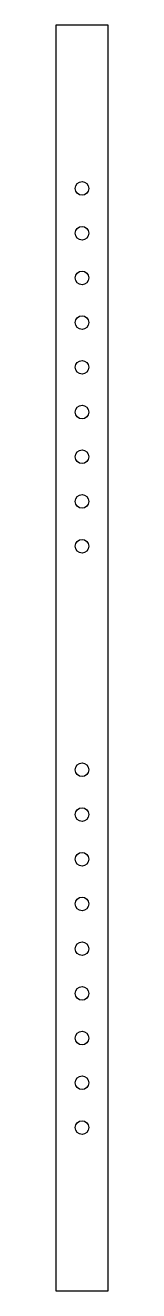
# Model space of a CAD drawing. Header units: inches. Extents: x 0 to 1, y 0 to 24.
import ezdxf

# ---------------------------------------------------------------- set-up
doc = ezdxf.new("R2010")
doc.units = ezdxf.units.IN
doc.header["$MEASUREMENT"] = 0

msp = doc.modelspace()

# ---------------------------------------------------------------- linework, layer by layer
msp.add_lwpolyline([(0, 0), (1, 0), (1, 24), (0, 24)], close=True)
for centre in [(0.5, 20.906), (0.5, 20.057), (0.5, 19.209), (0.5, 18.361), (0.5, 17.513), (0.5, 16.665), (0.5, 15.817), (0.5, 14.969), (0.5, 14.12), (0.5, 9.88), (0.5, 9.031), (0.5, 8.183), (0.5, 7.335), (0.5, 6.487), (0.5, 5.639), (0.5, 4.791), (0.5, 3.943), (0.5, 3.094)]:
    msp.add_circle(centre, 0.13)

doc.saveas('drawing.dxf')
